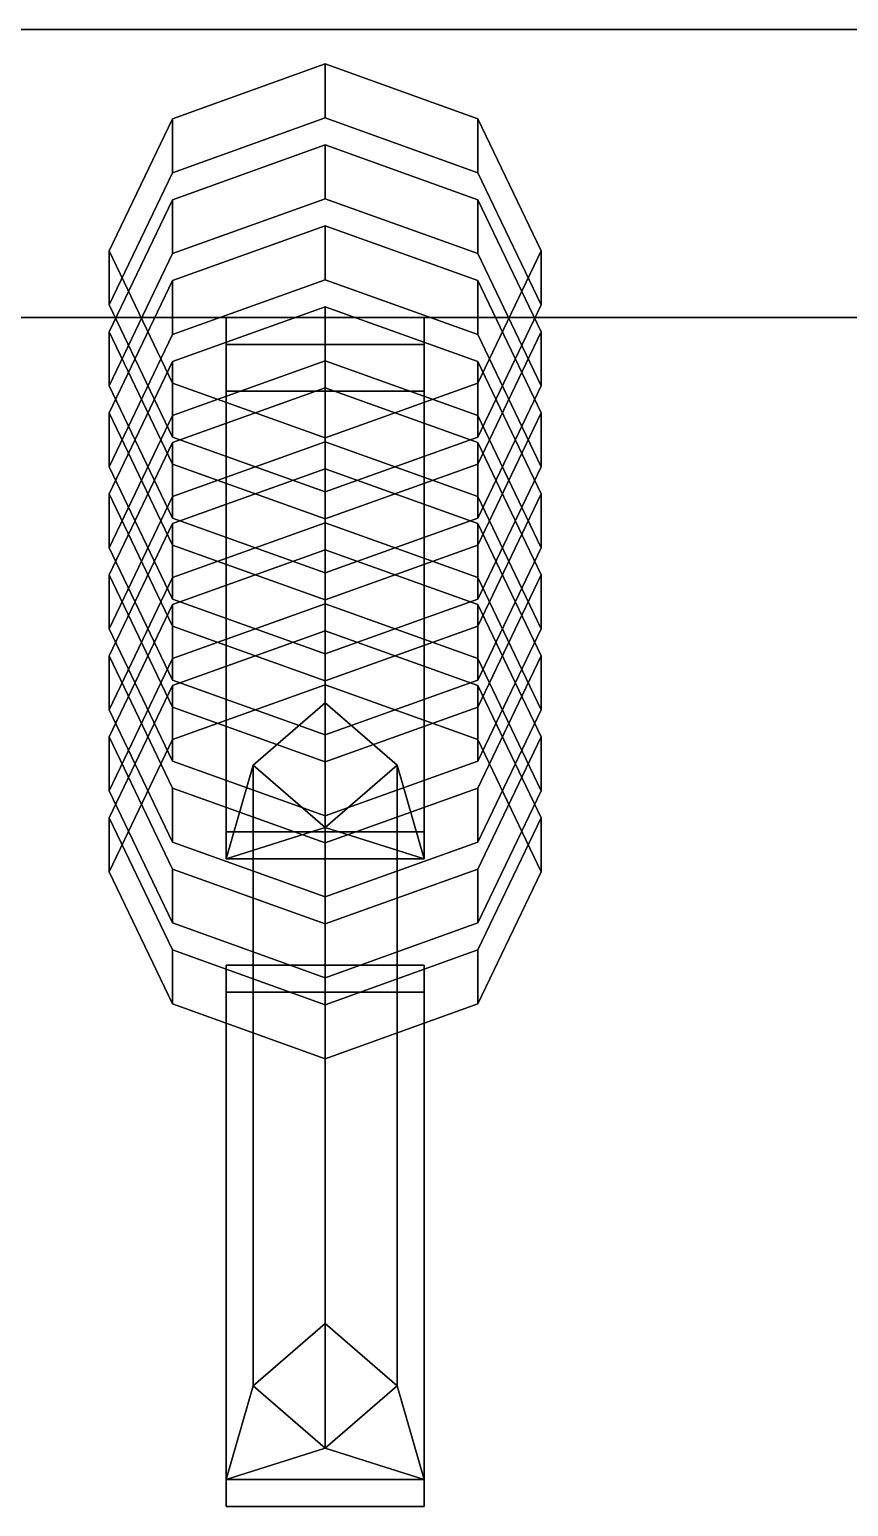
# Model space of a CAD drawing. Header units: metres. Extents: x -3.92 to 3.88, y 1068.45 to 1071.66.
# Drawn here: x -2.008 to -1.534, y 1069.288 to 1070.143 of the extents above; entities that cross this region are included whole.
import ezdxf

# ---------------------------------------------------------------- set-up
doc = ezdxf.new("R2010")
doc.units = ezdxf.units.M

msp = doc.modelspace()

# ---------------------------------------------------------------- linework, layer by layer
at = {"layer": 'tower_j_cross'}
for points, invisible_edges in [([(-3.91766, 1070.1431, 25.13284), (3.88234, 1069.97643, 25.13284), (-3.91766, 1069.97643, 25.13284)], 1), ([(3.88234, 1069.97643, 25.13284), (-3.91766, 1070.1431, 25.13284), (3.88234, 1070.1431, 25.13284)], 1), ([(3.88234, 1070.1431, 25.46617), (-3.91766, 1069.97643, 25.46617), (3.88234, 1069.97643, 25.46617)], 1), ([(-3.91766, 1069.97643, 25.46617), (3.88234, 1070.1431, 25.46617), (-3.91766, 1070.1431, 25.46617)], 3), ([(-3.91766, 1070.1431, 25.46617), (3.88234, 1070.1431, 25.46617), (-0.01766, 1070.1431, 25.46617)], 1), ([(-3.91766, 1070.1431, 25.13284), (3.88234, 1070.1431, 25.46617), (3.88234, 1070.1431, 25.13284)], 1), ([(3.88234, 1070.1431, 25.46617), (-3.91766, 1070.1431, 25.13284), (-0.01766, 1070.1431, 25.46617)], 3), ([(-0.01766, 1070.1431, 25.46617), (-3.91766, 1070.1431, 25.13284), (-3.91766, 1070.1431, 25.46617)], 1), ([(-3.01766, 1070.1431, 27.4505), (2.98234, 1070.1431, 27.78383), (2.98234, 1070.1431, 27.4505)], 1), ([(2.98234, 1070.1431, 27.78383), (-3.01766, 1070.1431, 27.4505), (-0.01766, 1070.1431, 27.78383)], 3), ([(-0.01766, 1070.1431, 27.78383), (-3.01766, 1070.1431, 27.4505), (-3.01766, 1070.1431, 27.78383)], 1), ([(-3.01766, 1070.1431, 27.4505), (2.98234, 1069.97643, 27.4505), (-3.01766, 1069.97643, 27.4505)], 1), ([(2.98234, 1069.97643, 27.4505), (-3.01766, 1070.1431, 27.4505), (2.98234, 1070.1431, 27.4505)], 1), ([(2.98234, 1070.1431, 27.78383), (-3.01766, 1069.97643, 27.78383), (2.98234, 1069.97643, 27.78383)], 1), ([(-3.01766, 1069.97643, 27.78383), (2.98234, 1070.1431, 27.78383), (-3.01766, 1070.1431, 27.78383)], 3), ([(-3.01766, 1070.1431, 27.78383), (2.98234, 1070.1431, 27.78383), (-0.01766, 1070.1431, 27.78383)], 1), ([(-3.91766, 1069.97643, 25.46617), (3.88234, 1069.97643, 25.13284), (3.88234, 1069.97643, 25.46617)], 1), ([(3.88234, 1069.97643, 25.13284), (-3.91766, 1069.97643, 25.46617), (-3.91766, 1069.97643, 25.13284)], 1), ([(-3.01766, 1069.97643, 27.78383), (2.98234, 1069.97643, 27.4505), (2.98234, 1069.97643, 27.78383)], 1), ([(2.98234, 1069.97643, 27.4505), (-3.01766, 1069.97643, 27.78383), (-3.01766, 1069.97643, 27.4505)], 1)]:
    msp.add_3dface(points, dxfattribs=dict(at, invisible_edges=invisible_edges))
at = {"layer": 'tower_j_fuse'}
for points, invisible_edges in [([(-1.77924, 1069.67873, 25.29429), (-1.89383, 1069.97643, 25.46617), (-1.77924, 1069.97643, 25.46617)], 1), ([(-1.89383, 1069.97643, 25.46617), (-1.77924, 1069.67873, 25.29429), (-1.89383, 1069.67873, 25.29429)], 1), ([(-1.89383, 1069.66311, 25.32136), (-1.89383, 1069.97643, 25.46617), (-1.89383, 1069.67873, 25.29429)], 1), ([(-1.89383, 1069.97643, 25.46617), (-1.89383, 1069.66311, 25.32136), (-1.89383, 1069.9608, 25.49323)], 3), ([(-1.83653, 1069.9608, 25.49323), (-1.89383, 1069.97643, 25.46617), (-1.89383, 1069.9608, 25.49323)], 1), ([(-1.89383, 1069.97643, 25.46617), (-1.83653, 1069.9608, 25.49323), (-1.77924, 1069.97643, 25.46617)], 3), ([(-1.77924, 1069.97643, 25.46617), (-1.83653, 1069.9608, 25.49323), (-1.77924, 1069.9608, 25.49323)], 1), ([(-1.77924, 1069.9608, 25.49323), (-1.77924, 1069.67873, 25.29429), (-1.77924, 1069.97643, 25.46617)], 1), ([(-1.89383, 1069.9608, 25.49323), (-1.89383, 1069.66311, 25.32136), (-1.89383, 1069.93374, 25.47761)], 1), ([(-1.89383, 1069.93374, 25.47761), (-1.83653, 1069.9608, 25.49323), (-1.89383, 1069.9608, 25.49323)], 1), ([(-1.83653, 1069.9608, 25.49323), (-1.89383, 1069.93374, 25.47761), (-1.83653, 1069.93374, 25.47761)], 1), ([(-1.83653, 1069.93374, 25.47761), (-1.77924, 1069.9608, 25.49323), (-1.83653, 1069.9608, 25.49323)], 1), ([(-1.77924, 1069.9608, 25.49323), (-1.83653, 1069.93374, 25.47761), (-1.77924, 1069.93374, 25.47761)], 1), ([(-1.77924, 1069.67873, 25.29429), (-1.77924, 1069.9608, 25.49323), (-1.77924, 1069.66311, 25.32136)], 3), ([(-1.77924, 1069.66311, 25.32136), (-1.77924, 1069.9608, 25.49323), (-1.77924, 1069.93374, 25.47761)], 1), ([(-1.89383, 1069.66311, 25.32136), (-1.83653, 1069.93374, 25.47761), (-1.89383, 1069.93374, 25.47761)], 1), ([(-1.83653, 1069.93374, 25.47761), (-1.89383, 1069.66311, 25.32136), (-1.8782, 1069.71723, 25.35261)], 13), ([(-1.83653, 1069.93374, 25.47761), (-1.8782, 1069.71723, 25.35261), (-1.77924, 1069.93374, 25.47761)], 3), ([(-1.77924, 1069.93374, 25.47761), (-1.8782, 1069.71723, 25.35261), (-1.83653, 1069.75332, 25.37344)], 13), ([(-1.79487, 1069.71723, 25.35261), (-1.77924, 1069.93374, 25.47761), (-1.83653, 1069.75332, 25.37344)], 3), ([(-1.77924, 1069.93374, 25.47761), (-1.79487, 1069.71723, 25.35261), (-1.77924, 1069.66311, 25.32136)], 1), ([(-1.8782, 1069.71723, 25.35261), (-1.83653, 1069.39394, 25.9959), (-1.83653, 1069.75332, 25.37344)], 1), ([(-1.79487, 1069.35786, 25.97506), (-1.83653, 1069.75332, 25.37344), (-1.83653, 1069.39394, 25.9959)], 1), ([(-1.83653, 1069.75332, 25.37344), (-1.79487, 1069.35786, 25.97506), (-1.79487, 1069.71723, 25.35261)], 1), ([(-1.83653, 1069.68115, 25.33177), (-1.8782, 1069.35786, 25.97506), (-1.8782, 1069.71723, 25.35261)], 1), ([(-1.83653, 1069.39394, 25.9959), (-1.8782, 1069.71723, 25.35261), (-1.8782, 1069.35786, 25.97506)], 1), ([(-1.79487, 1069.71723, 25.35261), (-1.83653, 1069.32177, 25.95423), (-1.83653, 1069.68115, 25.33177)], 1), ([(-1.83653, 1069.32177, 25.95423), (-1.79487, 1069.71723, 25.35261), (-1.79487, 1069.35786, 25.97506)], 1), ([(-1.77924, 1069.67873, 25.29429), (-1.89383, 1069.66311, 25.32136), (-1.89383, 1069.67873, 25.29429)], 1), ([(-1.89383, 1069.66311, 25.32136), (-1.77924, 1069.67873, 25.29429), (-1.77924, 1069.66311, 25.32136)], 1), ([(-1.8782, 1069.35786, 25.97506), (-1.83653, 1069.68115, 25.33177), (-1.83653, 1069.32177, 25.95423)], 1), ([(-1.77924, 1069.5858, 26.14275), (-1.89383, 1069.60143, 26.11569), (-1.89383, 1069.5858, 26.14275)], 1), ([(-1.89383, 1069.60143, 26.11569), (-1.77924, 1069.5858, 26.14275), (-1.77924, 1069.60143, 26.11569)], 1), ([(-1.89383, 1069.30373, 25.94381), (-1.89383, 1069.5858, 26.14275), (-1.89383, 1069.60143, 26.11569)], 1), ([(-1.77924, 1069.60143, 26.11569), (-1.79487, 1069.35786, 25.97506), (-1.89383, 1069.60143, 26.11569)], 3), ([(-1.89383, 1069.60143, 26.11569), (-1.79487, 1069.35786, 25.97506), (-1.83653, 1069.39394, 25.9959)], 13), ([(-1.89383, 1069.60143, 26.11569), (-1.8782, 1069.35786, 25.97506), (-1.89383, 1069.30373, 25.94381)], 1), ([(-1.8782, 1069.35786, 25.97506), (-1.89383, 1069.60143, 26.11569), (-1.83653, 1069.39394, 25.9959)], 3), ([(-1.79487, 1069.35786, 25.97506), (-1.77924, 1069.60143, 26.11569), (-1.77924, 1069.30373, 25.94381)], 1), ([(-1.77924, 1069.5858, 26.14275), (-1.77924, 1069.30373, 25.94381), (-1.77924, 1069.60143, 26.11569)], 1), ([(-1.89383, 1069.28811, 25.97088), (-1.77924, 1069.5858, 26.14275), (-1.89383, 1069.5858, 26.14275)], 1), ([(-1.77924, 1069.5858, 26.14275), (-1.89383, 1069.28811, 25.97088), (-1.77924, 1069.28811, 25.97088)], 1), ([(-1.89383, 1069.5858, 26.14275), (-1.89383, 1069.30373, 25.94381), (-1.89383, 1069.28811, 25.97088)], 1), ([(-1.77924, 1069.30373, 25.94381), (-1.77924, 1069.5858, 26.14275), (-1.77924, 1069.28811, 25.97088)], 1), ([(-1.77924, 1069.30373, 25.94381), (-1.89383, 1069.28811, 25.97088), (-1.89383, 1069.30373, 25.94381)], 1), ([(-1.89383, 1069.28811, 25.97088), (-1.77924, 1069.30373, 25.94381), (-1.77924, 1069.28811, 25.97088)], 1)]:
    msp.add_3dface(points, dxfattribs=dict(at, invisible_edges=invisible_edges))
for points in [[(-1.89383, 1069.66311, 25.32136), (-1.83653, 1069.68115, 25.33177), (-1.8782, 1069.71723, 25.35261)], [(-1.77924, 1069.66311, 25.32136), (-1.79487, 1069.71723, 25.35261), (-1.83653, 1069.68115, 25.33177)], [(-1.77924, 1069.66311, 25.32136), (-1.83653, 1069.68115, 25.33177), (-1.89383, 1069.66311, 25.32136)], [(-1.89383, 1069.30373, 25.94381), (-1.8782, 1069.35786, 25.97506), (-1.83653, 1069.32177, 25.95423)], [(-1.77924, 1069.30373, 25.94381), (-1.83653, 1069.32177, 25.95423), (-1.79487, 1069.35786, 25.97506)], [(-1.89383, 1069.30373, 25.94381), (-1.83653, 1069.32177, 25.95423), (-1.77924, 1069.30373, 25.94381)]]:
    msp.add_3dface(points, dxfattribs=at)
at = {"layer": 'tower_j_insulator'}
for points, invisible_edges in [([(-1.74815, 1070.09148, 25.56868), (-1.92492, 1070.09148, 25.56868), (-1.83653, 1070.12318, 25.58698)], 1), ([(-1.92492, 1070.09148, 25.56868), (-1.83653, 1070.09193, 25.64111), (-1.83653, 1070.12318, 25.58698)], 1), ([(-1.83653, 1070.12318, 25.58698), (-1.74815, 1070.06023, 25.6228), (-1.74815, 1070.09148, 25.56868)], 1), ([(-1.74815, 1070.06023, 25.6228), (-1.83653, 1070.12318, 25.58698), (-1.83653, 1070.09193, 25.64111)], 1), ([(-1.71153, 1070.01493, 25.52448), (-1.96153, 1070.01493, 25.52448), (-1.92492, 1070.09148, 25.56868)], 13), ([(-1.96153, 1069.98368, 25.57861), (-1.92492, 1070.09148, 25.56868), (-1.96153, 1070.01493, 25.52448)], 1), ([(-1.92492, 1070.09148, 25.56868), (-1.96153, 1069.98368, 25.57861), (-1.92492, 1070.06023, 25.6228)], 1), ([(-1.83653, 1070.09193, 25.64111), (-1.92492, 1070.09148, 25.56868), (-1.92492, 1070.06023, 25.6228)], 1), ([(-1.92492, 1070.06023, 25.6228), (-1.74815, 1070.06023, 25.6228), (-1.83653, 1070.09193, 25.64111)], 1), ([(-1.71153, 1070.01493, 25.52448), (-1.92492, 1070.09148, 25.56868), (-1.74815, 1070.09148, 25.56868)], 3), ([(-1.74815, 1070.06023, 25.6228), (-1.71153, 1070.01493, 25.52448), (-1.74815, 1070.09148, 25.56868)], 1), ([(-1.74815, 1070.0446, 25.64987), (-1.92492, 1070.0446, 25.64987), (-1.83653, 1070.07631, 25.66817)], 1), ([(-1.92492, 1070.0446, 25.64987), (-1.83653, 1070.04506, 25.7223), (-1.83653, 1070.07631, 25.66817)], 1), ([(-1.83653, 1070.07631, 25.66817), (-1.74815, 1070.01335, 25.70399), (-1.74815, 1070.0446, 25.64987)], 1), ([(-1.74815, 1070.01335, 25.70399), (-1.83653, 1070.07631, 25.66817), (-1.83653, 1070.04506, 25.7223)], 1), ([(-1.96153, 1069.98368, 25.57861), (-1.71153, 1069.98368, 25.57861), (-1.74815, 1070.06023, 25.6228)], 13), ([(-1.96153, 1069.98368, 25.57861), (-1.74815, 1070.06023, 25.6228), (-1.92492, 1070.06023, 25.6228)], 3), ([(-1.71153, 1070.01493, 25.52448), (-1.74815, 1070.06023, 25.6228), (-1.71153, 1069.98368, 25.57861)], 1), ([(-1.71153, 1069.96806, 25.60567), (-1.96153, 1069.96806, 25.60567), (-1.92492, 1070.0446, 25.64987)], 13), ([(-1.96153, 1069.93681, 25.6598), (-1.92492, 1070.0446, 25.64987), (-1.96153, 1069.96806, 25.60567)], 1), ([(-1.92492, 1070.0446, 25.64987), (-1.96153, 1069.93681, 25.6598), (-1.92492, 1070.01335, 25.70399)], 1), ([(-1.92492, 1070.01335, 25.70399), (-1.74815, 1070.01335, 25.70399), (-1.83653, 1070.04506, 25.7223)], 1), ([(-1.83653, 1070.04506, 25.7223), (-1.92492, 1070.0446, 25.64987), (-1.92492, 1070.01335, 25.70399)], 1), ([(-1.71153, 1069.96806, 25.60567), (-1.92492, 1070.0446, 25.64987), (-1.74815, 1070.0446, 25.64987)], 3), ([(-1.74815, 1070.01335, 25.70399), (-1.71153, 1069.96806, 25.60567), (-1.74815, 1070.0446, 25.64987)], 1), ([(-1.74815, 1069.99773, 25.73106), (-1.92492, 1069.99773, 25.73106), (-1.83653, 1070.02943, 25.74936)], 1), ([(-1.92492, 1069.99773, 25.73106), (-1.83653, 1069.99818, 25.80349), (-1.83653, 1070.02943, 25.74936)], 1), ([(-1.83653, 1070.02943, 25.74936), (-1.74815, 1069.96648, 25.78518), (-1.74815, 1069.99773, 25.73106)], 1), ([(-1.74815, 1069.96648, 25.78518), (-1.83653, 1070.02943, 25.74936), (-1.83653, 1069.99818, 25.80349)], 1), ([(-1.74815, 1069.93838, 25.48029), (-1.92492, 1069.93838, 25.48029), (-1.96153, 1070.01493, 25.52448)], 13), ([(-1.74815, 1069.93838, 25.48029), (-1.96153, 1070.01493, 25.52448), (-1.71153, 1070.01493, 25.52448)], 3), ([(-1.92492, 1069.90713, 25.53442), (-1.96153, 1070.01493, 25.52448), (-1.92492, 1069.93838, 25.48029)], 1), ([(-1.96153, 1070.01493, 25.52448), (-1.92492, 1069.90713, 25.53442), (-1.96153, 1069.98368, 25.57861)], 1), ([(-1.96153, 1069.93681, 25.6598), (-1.71153, 1069.93681, 25.6598), (-1.74815, 1070.01335, 25.70399)], 13), ([(-1.96153, 1069.93681, 25.6598), (-1.74815, 1070.01335, 25.70399), (-1.92492, 1070.01335, 25.70399)], 3), ([(-1.71153, 1069.98368, 25.57861), (-1.74815, 1069.93838, 25.48029), (-1.71153, 1070.01493, 25.52448)], 1), ([(-1.71153, 1069.96806, 25.60567), (-1.74815, 1070.01335, 25.70399), (-1.71153, 1069.93681, 25.6598)], 1), ([(-1.71153, 1069.92118, 25.68686), (-1.96153, 1069.92118, 25.68686), (-1.92492, 1069.99773, 25.73106)], 13), ([(-1.96153, 1069.88993, 25.74099), (-1.92492, 1069.99773, 25.73106), (-1.96153, 1069.92118, 25.68686)], 1), ([(-1.92492, 1069.99773, 25.73106), (-1.96153, 1069.88993, 25.74099), (-1.92492, 1069.96648, 25.78518)], 1), ([(-1.83653, 1069.99818, 25.80349), (-1.92492, 1069.99773, 25.73106), (-1.92492, 1069.96648, 25.78518)], 1), ([(-1.92492, 1069.96648, 25.78518), (-1.74815, 1069.96648, 25.78518), (-1.83653, 1069.99818, 25.80349)], 1), ([(-1.71153, 1069.92118, 25.68686), (-1.92492, 1069.99773, 25.73106), (-1.74815, 1069.99773, 25.73106)], 3), ([(-1.74815, 1069.96648, 25.78518), (-1.71153, 1069.92118, 25.68686), (-1.74815, 1069.99773, 25.73106)], 1), ([(-1.92492, 1069.90713, 25.53442), (-1.71153, 1069.98368, 25.57861), (-1.96153, 1069.98368, 25.57861)], 3), ([(-1.92492, 1069.90713, 25.53442), (-1.74815, 1069.90713, 25.53442), (-1.71153, 1069.98368, 25.57861)], 13), ([(-1.74815, 1069.93838, 25.48029), (-1.71153, 1069.98368, 25.57861), (-1.74815, 1069.90713, 25.53442)], 1), ([(-1.92492, 1069.95085, 25.81225), (-1.83653, 1069.95131, 25.88468), (-1.83653, 1069.98256, 25.83055)], 1), ([(-1.74815, 1069.95085, 25.81225), (-1.92492, 1069.95085, 25.81225), (-1.83653, 1069.98256, 25.83055)], 1), ([(-1.83653, 1069.98256, 25.83055), (-1.74815, 1069.9196, 25.86637), (-1.74815, 1069.95085, 25.81225)], 1), ([(-1.74815, 1069.9196, 25.86637), (-1.83653, 1069.98256, 25.83055), (-1.83653, 1069.95131, 25.88468)], 1), ([(-1.92492, 1069.86026, 25.61561), (-1.96153, 1069.96806, 25.60567), (-1.92492, 1069.89151, 25.56148)], 1), ([(-1.96153, 1069.96806, 25.60567), (-1.92492, 1069.86026, 25.61561), (-1.96153, 1069.93681, 25.6598)], 1), ([(-1.74815, 1069.89151, 25.56148), (-1.92492, 1069.89151, 25.56148), (-1.96153, 1069.96806, 25.60567)], 13), ([(-1.74815, 1069.89151, 25.56148), (-1.96153, 1069.96806, 25.60567), (-1.71153, 1069.96806, 25.60567)], 3), ([(-1.96153, 1069.88993, 25.74099), (-1.71153, 1069.88993, 25.74099), (-1.74815, 1069.96648, 25.78518)], 13), ([(-1.96153, 1069.88993, 25.74099), (-1.74815, 1069.96648, 25.78518), (-1.92492, 1069.96648, 25.78518)], 3), ([(-1.71153, 1069.93681, 25.6598), (-1.74815, 1069.89151, 25.56148), (-1.71153, 1069.96806, 25.60567)], 1), ([(-1.71153, 1069.92118, 25.68686), (-1.74815, 1069.96648, 25.78518), (-1.71153, 1069.88993, 25.74099)], 1), ([(-1.96153, 1069.84306, 25.82218), (-1.92492, 1069.95085, 25.81225), (-1.96153, 1069.87431, 25.76805)], 1), ([(-1.92492, 1069.95085, 25.81225), (-1.96153, 1069.84306, 25.82218), (-1.92492, 1069.9196, 25.86637)], 1), ([(-1.71153, 1069.87431, 25.76805), (-1.96153, 1069.87431, 25.76805), (-1.92492, 1069.95085, 25.81225)], 13), ([(-1.92492, 1069.9196, 25.86637), (-1.74815, 1069.9196, 25.86637), (-1.83653, 1069.95131, 25.88468)], 1), ([(-1.83653, 1069.95131, 25.88468), (-1.92492, 1069.95085, 25.81225), (-1.92492, 1069.9196, 25.86637)], 1), ([(-1.71153, 1069.87431, 25.76805), (-1.92492, 1069.95085, 25.81225), (-1.74815, 1069.95085, 25.81225)], 3), ([(-1.74815, 1069.9196, 25.86637), (-1.71153, 1069.87431, 25.76805), (-1.74815, 1069.95085, 25.81225)], 1), ([(-1.92492, 1069.86026, 25.61561), (-1.71153, 1069.93681, 25.6598), (-1.96153, 1069.93681, 25.6598)], 3), ([(-1.83653, 1069.90668, 25.46198), (-1.92492, 1069.90713, 25.53442), (-1.92492, 1069.93838, 25.48029)], 1), ([(-1.92492, 1069.93838, 25.48029), (-1.74815, 1069.93838, 25.48029), (-1.83653, 1069.90668, 25.46198)], 1), ([(-1.92492, 1069.86026, 25.61561), (-1.74815, 1069.86026, 25.61561), (-1.71153, 1069.93681, 25.6598)], 13), ([(-1.74815, 1069.90398, 25.89344), (-1.92492, 1069.90398, 25.89344), (-1.83653, 1069.93568, 25.91174)], 1), ([(-1.92492, 1069.90398, 25.89344), (-1.83653, 1069.90443, 25.96587), (-1.83653, 1069.93568, 25.91174)], 1), ([(-1.83653, 1069.87543, 25.51611), (-1.74815, 1069.93838, 25.48029), (-1.74815, 1069.90713, 25.53442)], 1), ([(-1.74815, 1069.93838, 25.48029), (-1.83653, 1069.87543, 25.51611), (-1.83653, 1069.90668, 25.46198)], 1), ([(-1.83653, 1069.93568, 25.91174), (-1.74815, 1069.87273, 25.94756), (-1.74815, 1069.90398, 25.89344)], 1), ([(-1.74815, 1069.87273, 25.94756), (-1.83653, 1069.93568, 25.91174), (-1.83653, 1069.90443, 25.96587)], 1), ([(-1.74815, 1069.89151, 25.56148), (-1.71153, 1069.93681, 25.6598), (-1.74815, 1069.86026, 25.61561)], 1), ([(-1.92492, 1069.81338, 25.69679), (-1.96153, 1069.92118, 25.68686), (-1.92492, 1069.84463, 25.64267)], 1), ([(-1.96153, 1069.92118, 25.68686), (-1.92492, 1069.81338, 25.69679), (-1.96153, 1069.88993, 25.74099)], 1), ([(-1.74815, 1069.84463, 25.64267), (-1.92492, 1069.84463, 25.64267), (-1.96153, 1069.92118, 25.68686)], 13), ([(-1.74815, 1069.84463, 25.64267), (-1.96153, 1069.92118, 25.68686), (-1.71153, 1069.92118, 25.68686)], 3), ([(-1.96153, 1069.84306, 25.82218), (-1.71153, 1069.84306, 25.82218), (-1.74815, 1069.9196, 25.86637)], 13), ([(-1.96153, 1069.84306, 25.82218), (-1.74815, 1069.9196, 25.86637), (-1.92492, 1069.9196, 25.86637)], 3), ([(-1.71153, 1069.88993, 25.74099), (-1.74815, 1069.84463, 25.64267), (-1.71153, 1069.92118, 25.68686)], 1), ([(-1.71153, 1069.87431, 25.76805), (-1.74815, 1069.9196, 25.86637), (-1.71153, 1069.84306, 25.82218)], 1), ([(-1.92492, 1069.90713, 25.53442), (-1.83653, 1069.90668, 25.46198), (-1.83653, 1069.87543, 25.51611)], 1), ([(-1.74815, 1069.90713, 25.53442), (-1.92492, 1069.90713, 25.53442), (-1.83653, 1069.87543, 25.51611)], 1), ([(-1.71153, 1069.82743, 25.84924), (-1.96153, 1069.82743, 25.84924), (-1.92492, 1069.90398, 25.89344)], 13), ([(-1.96153, 1069.79618, 25.90337), (-1.92492, 1069.90398, 25.89344), (-1.96153, 1069.82743, 25.84924)], 1), ([(-1.92492, 1069.90398, 25.89344), (-1.96153, 1069.79618, 25.90337), (-1.92492, 1069.87273, 25.94756)], 1), ([(-1.92492, 1069.87273, 25.94756), (-1.74815, 1069.87273, 25.94756), (-1.83653, 1069.90443, 25.96587)], 1), ([(-1.83653, 1069.90443, 25.96587), (-1.92492, 1069.90398, 25.89344), (-1.92492, 1069.87273, 25.94756)], 1), ([(-1.71153, 1069.82743, 25.84924), (-1.92492, 1069.90398, 25.89344), (-1.74815, 1069.90398, 25.89344)], 3), ([(-1.74815, 1069.87273, 25.94756), (-1.71153, 1069.82743, 25.84924), (-1.74815, 1069.90398, 25.89344)], 1), ([(-1.92492, 1069.81338, 25.69679), (-1.71153, 1069.88993, 25.74099), (-1.96153, 1069.88993, 25.74099)], 3), ([(-1.92492, 1069.89151, 25.56148), (-1.74815, 1069.89151, 25.56148), (-1.83653, 1069.8598, 25.54317)], 1), ([(-1.83653, 1069.8598, 25.54317), (-1.92492, 1069.86026, 25.61561), (-1.92492, 1069.89151, 25.56148)], 1), ([(-1.92492, 1069.81338, 25.69679), (-1.74815, 1069.81338, 25.69679), (-1.71153, 1069.88993, 25.74099)], 13), ([(-1.83653, 1069.82855, 25.5973), (-1.74815, 1069.89151, 25.56148), (-1.74815, 1069.86026, 25.61561)], 1), ([(-1.74815, 1069.89151, 25.56148), (-1.83653, 1069.82855, 25.5973), (-1.83653, 1069.8598, 25.54317)], 1), ([(-1.74815, 1069.84463, 25.64267), (-1.71153, 1069.88993, 25.74099), (-1.74815, 1069.81338, 25.69679)], 1), ([(-1.74815, 1069.8571, 25.97463), (-1.92492, 1069.8571, 25.97463), (-1.83653, 1069.88881, 25.99293)], 1), ([(-1.92492, 1069.8571, 25.97463), (-1.83653, 1069.85756, 26.04706), (-1.83653, 1069.88881, 25.99293)], 1), ([(-1.83653, 1069.88881, 25.99293), (-1.74815, 1069.82585, 26.02875), (-1.74815, 1069.8571, 25.97463)], 1), ([(-1.74815, 1069.82585, 26.02875), (-1.83653, 1069.88881, 25.99293), (-1.83653, 1069.85756, 26.04706)], 1), ([(-1.92492, 1069.76651, 25.77798), (-1.96153, 1069.87431, 25.76805), (-1.92492, 1069.79776, 25.72386)], 1), ([(-1.96153, 1069.87431, 25.76805), (-1.92492, 1069.76651, 25.77798), (-1.96153, 1069.84306, 25.82218)], 1), ([(-1.74815, 1069.79776, 25.72386), (-1.92492, 1069.79776, 25.72386), (-1.96153, 1069.87431, 25.76805)], 13), ([(-1.74815, 1069.79776, 25.72386), (-1.96153, 1069.87431, 25.76805), (-1.71153, 1069.87431, 25.76805)], 3), ([(-1.96153, 1069.79618, 25.90337), (-1.71153, 1069.79618, 25.90337), (-1.74815, 1069.87273, 25.94756)], 13), ([(-1.96153, 1069.79618, 25.90337), (-1.74815, 1069.87273, 25.94756), (-1.92492, 1069.87273, 25.94756)], 3), ([(-1.71153, 1069.84306, 25.82218), (-1.74815, 1069.79776, 25.72386), (-1.71153, 1069.87431, 25.76805)], 1), ([(-1.71153, 1069.82743, 25.84924), (-1.74815, 1069.87273, 25.94756), (-1.71153, 1069.79618, 25.90337)], 1), ([(-1.71153, 1069.78056, 25.93043), (-1.96153, 1069.78056, 25.93043), (-1.92492, 1069.8571, 25.97463)], 13), ([(-1.96153, 1069.74931, 25.98456), (-1.92492, 1069.8571, 25.97463), (-1.96153, 1069.78056, 25.93043)], 1), ([(-1.92492, 1069.8571, 25.97463), (-1.96153, 1069.74931, 25.98456), (-1.92492, 1069.82585, 26.02875)], 1), ([(-1.74815, 1069.86026, 25.61561), (-1.92492, 1069.86026, 25.61561), (-1.83653, 1069.82855, 25.5973)], 1), ([(-1.92492, 1069.86026, 25.61561), (-1.83653, 1069.8598, 25.54317), (-1.83653, 1069.82855, 25.5973)], 1), ([(-1.92492, 1069.82585, 26.02875), (-1.74815, 1069.82585, 26.02875), (-1.83653, 1069.85756, 26.04706)], 1), ([(-1.83653, 1069.85756, 26.04706), (-1.92492, 1069.8571, 25.97463), (-1.92492, 1069.82585, 26.02875)], 1), ([(-1.71153, 1069.78056, 25.93043), (-1.92492, 1069.8571, 25.97463), (-1.74815, 1069.8571, 25.97463)], 3), ([(-1.74815, 1069.82585, 26.02875), (-1.71153, 1069.78056, 25.93043), (-1.74815, 1069.8571, 25.97463)], 1), ([(-1.92492, 1069.76651, 25.77798), (-1.71153, 1069.84306, 25.82218), (-1.96153, 1069.84306, 25.82218)], 3), ([(-1.83653, 1069.81293, 25.62436), (-1.92492, 1069.81338, 25.69679), (-1.92492, 1069.84463, 25.64267)], 1), ([(-1.92492, 1069.84463, 25.64267), (-1.74815, 1069.84463, 25.64267), (-1.83653, 1069.81293, 25.62436)], 1), ([(-1.92492, 1069.76651, 25.77798), (-1.74815, 1069.76651, 25.77798), (-1.71153, 1069.84306, 25.82218)], 13), ([(-1.74815, 1069.81023, 26.05582), (-1.92492, 1069.81023, 26.05582), (-1.83653, 1069.84193, 26.07412)], 1), ([(-1.92492, 1069.81023, 26.05582), (-1.83653, 1069.81068, 26.12825), (-1.83653, 1069.84193, 26.07412)], 1), ([(-1.83653, 1069.78168, 25.67849), (-1.74815, 1069.84463, 25.64267), (-1.74815, 1069.81338, 25.69679)], 1), ([(-1.74815, 1069.84463, 25.64267), (-1.83653, 1069.78168, 25.67849), (-1.83653, 1069.81293, 25.62436)], 1), ([(-1.83653, 1069.84193, 26.07412), (-1.74815, 1069.77898, 26.10994), (-1.74815, 1069.81023, 26.05582)], 1), ([(-1.74815, 1069.77898, 26.10994), (-1.83653, 1069.84193, 26.07412), (-1.83653, 1069.81068, 26.12825)], 1), ([(-1.74815, 1069.79776, 25.72386), (-1.71153, 1069.84306, 25.82218), (-1.74815, 1069.76651, 25.77798)], 1), ([(-1.74815, 1069.75088, 25.80505), (-1.92492, 1069.75088, 25.80505), (-1.96153, 1069.82743, 25.84924)], 13), ([(-1.74815, 1069.75088, 25.80505), (-1.96153, 1069.82743, 25.84924), (-1.71153, 1069.82743, 25.84924)], 3), ([(-1.92492, 1069.71963, 25.85917), (-1.96153, 1069.82743, 25.84924), (-1.92492, 1069.75088, 25.80505)], 1), ([(-1.96153, 1069.82743, 25.84924), (-1.92492, 1069.71963, 25.85917), (-1.96153, 1069.79618, 25.90337)], 1), ([(-1.96153, 1069.74931, 25.98456), (-1.71153, 1069.74931, 25.98456), (-1.74815, 1069.82585, 26.02875)], 13), ([(-1.96153, 1069.74931, 25.98456), (-1.74815, 1069.82585, 26.02875), (-1.92492, 1069.82585, 26.02875)], 3), ([(-1.71153, 1069.79618, 25.90337), (-1.74815, 1069.75088, 25.80505), (-1.71153, 1069.82743, 25.84924)], 1), ([(-1.71153, 1069.78056, 25.93043), (-1.74815, 1069.82585, 26.02875), (-1.71153, 1069.74931, 25.98456)], 1), ([(-1.92492, 1069.81338, 25.69679), (-1.83653, 1069.81293, 25.62436), (-1.83653, 1069.78168, 25.67849)], 1), ([(-1.74815, 1069.81338, 25.69679), (-1.92492, 1069.81338, 25.69679), (-1.83653, 1069.78168, 25.67849)], 1), ([(-1.71153, 1069.73368, 26.01162), (-1.96153, 1069.73368, 26.01162), (-1.92492, 1069.81023, 26.05582)], 13), ([(-1.96153, 1069.70243, 26.06575), (-1.92492, 1069.81023, 26.05582), (-1.96153, 1069.73368, 26.01162)], 1), ([(-1.92492, 1069.81023, 26.05582), (-1.96153, 1069.70243, 26.06575), (-1.92492, 1069.77898, 26.10994)], 1), ([(-1.92492, 1069.77898, 26.10994), (-1.74815, 1069.77898, 26.10994), (-1.83653, 1069.81068, 26.12825)], 1), ([(-1.83653, 1069.81068, 26.12825), (-1.92492, 1069.81023, 26.05582), (-1.92492, 1069.77898, 26.10994)], 1), ([(-1.71153, 1069.73368, 26.01162), (-1.92492, 1069.81023, 26.05582), (-1.74815, 1069.81023, 26.05582)], 3), ([(-1.74815, 1069.77898, 26.10994), (-1.71153, 1069.73368, 26.01162), (-1.74815, 1069.81023, 26.05582)], 1), ([(-1.92492, 1069.71963, 25.85917), (-1.71153, 1069.79618, 25.90337), (-1.96153, 1069.79618, 25.90337)], 3), ([(-1.83653, 1069.76605, 25.70555), (-1.92492, 1069.76651, 25.77798), (-1.92492, 1069.79776, 25.72386)], 1), ([(-1.92492, 1069.79776, 25.72386), (-1.74815, 1069.79776, 25.72386), (-1.83653, 1069.76605, 25.70555)], 1), ([(-1.92492, 1069.71963, 25.85917), (-1.74815, 1069.71963, 25.85917), (-1.71153, 1069.79618, 25.90337)], 13), ([(-1.83653, 1069.7348, 25.75968), (-1.74815, 1069.79776, 25.72386), (-1.74815, 1069.76651, 25.77798)], 1), ([(-1.74815, 1069.79776, 25.72386), (-1.83653, 1069.7348, 25.75968), (-1.83653, 1069.76605, 25.70555)], 1), ([(-1.74815, 1069.75088, 25.80505), (-1.71153, 1069.79618, 25.90337), (-1.74815, 1069.71963, 25.85917)], 1), ([(-1.74815, 1069.76335, 26.13701), (-1.92492, 1069.76335, 26.13701), (-1.83653, 1069.79506, 26.15531)], 1), ([(-1.92492, 1069.76335, 26.13701), (-1.83653, 1069.76381, 26.20944), (-1.83653, 1069.79506, 26.15531)], 1), ([(-1.83653, 1069.79506, 26.15531), (-1.74815, 1069.7321, 26.19113), (-1.74815, 1069.76335, 26.13701)], 1), ([(-1.74815, 1069.7321, 26.19113), (-1.83653, 1069.79506, 26.15531), (-1.83653, 1069.76381, 26.20944)], 1), ([(-1.74815, 1069.70401, 25.88624), (-1.92492, 1069.70401, 25.88624), (-1.96153, 1069.78056, 25.93043)], 13), ([(-1.74815, 1069.70401, 25.88624), (-1.96153, 1069.78056, 25.93043), (-1.71153, 1069.78056, 25.93043)], 3), ([(-1.92492, 1069.67276, 25.94036), (-1.96153, 1069.78056, 25.93043), (-1.92492, 1069.70401, 25.88624)], 1), ([(-1.96153, 1069.78056, 25.93043), (-1.92492, 1069.67276, 25.94036), (-1.96153, 1069.74931, 25.98456)], 1), ([(-1.96153, 1069.70243, 26.06575), (-1.71153, 1069.70243, 26.06575), (-1.74815, 1069.77898, 26.10994)], 13), ([(-1.96153, 1069.70243, 26.06575), (-1.74815, 1069.77898, 26.10994), (-1.92492, 1069.77898, 26.10994)], 3), ([(-1.71153, 1069.74931, 25.98456), (-1.74815, 1069.70401, 25.88624), (-1.71153, 1069.78056, 25.93043)], 1), ([(-1.71153, 1069.73368, 26.01162), (-1.74815, 1069.77898, 26.10994), (-1.71153, 1069.70243, 26.06575)], 1), ([(-1.71153, 1069.68681, 26.09281), (-1.96153, 1069.68681, 26.09281), (-1.92492, 1069.76335, 26.13701)], 13), ([(-1.96153, 1069.65556, 26.14694), (-1.92492, 1069.76335, 26.13701), (-1.96153, 1069.68681, 26.09281)], 1), ([(-1.92492, 1069.76335, 26.13701), (-1.96153, 1069.65556, 26.14694), (-1.92492, 1069.7321, 26.19113)], 1), ([(-1.74815, 1069.76651, 25.77798), (-1.92492, 1069.76651, 25.77798), (-1.83653, 1069.7348, 25.75968)], 1), ([(-1.92492, 1069.76651, 25.77798), (-1.83653, 1069.76605, 25.70555), (-1.83653, 1069.7348, 25.75968)], 1), ([(-1.83653, 1069.76381, 26.20944), (-1.92492, 1069.76335, 26.13701), (-1.92492, 1069.7321, 26.19113)], 1), ([(-1.92492, 1069.7321, 26.19113), (-1.74815, 1069.7321, 26.19113), (-1.83653, 1069.76381, 26.20944)], 1), ([(-1.71153, 1069.68681, 26.09281), (-1.92492, 1069.76335, 26.13701), (-1.74815, 1069.76335, 26.13701)], 3), ([(-1.74815, 1069.7321, 26.19113), (-1.71153, 1069.68681, 26.09281), (-1.74815, 1069.76335, 26.13701)], 1), ([(-1.92492, 1069.67276, 25.94036), (-1.71153, 1069.74931, 25.98456), (-1.96153, 1069.74931, 25.98456)], 3), ([(-1.92492, 1069.75088, 25.80505), (-1.74815, 1069.75088, 25.80505), (-1.83653, 1069.71918, 25.78674)], 1), ([(-1.83653, 1069.71918, 25.78674), (-1.92492, 1069.71963, 25.85917), (-1.92492, 1069.75088, 25.80505)], 1), ([(-1.92492, 1069.67276, 25.94036), (-1.74815, 1069.67276, 25.94036), (-1.71153, 1069.74931, 25.98456)], 13), ([(-1.83653, 1069.68793, 25.84087), (-1.74815, 1069.75088, 25.80505), (-1.74815, 1069.71963, 25.85917)], 1), ([(-1.74815, 1069.75088, 25.80505), (-1.83653, 1069.68793, 25.84087), (-1.83653, 1069.71918, 25.78674)], 1), ([(-1.74815, 1069.70401, 25.88624), (-1.71153, 1069.74931, 25.98456), (-1.74815, 1069.67276, 25.94036)], 1), ([(-1.74815, 1069.65713, 25.96743), (-1.92492, 1069.65713, 25.96743), (-1.96153, 1069.73368, 26.01162)], 13), ([(-1.74815, 1069.65713, 25.96743), (-1.96153, 1069.73368, 26.01162), (-1.71153, 1069.73368, 26.01162)], 3), ([(-1.92492, 1069.62588, 26.02155), (-1.96153, 1069.73368, 26.01162), (-1.92492, 1069.65713, 25.96743)], 1), ([(-1.96153, 1069.73368, 26.01162), (-1.92492, 1069.62588, 26.02155), (-1.96153, 1069.70243, 26.06575)], 1), ([(-1.96153, 1069.65556, 26.14694), (-1.71153, 1069.65556, 26.14694), (-1.74815, 1069.7321, 26.19113)], 13), ([(-1.96153, 1069.65556, 26.14694), (-1.74815, 1069.7321, 26.19113), (-1.92492, 1069.7321, 26.19113)], 3), ([(-1.71153, 1069.70243, 26.06575), (-1.74815, 1069.65713, 25.96743), (-1.71153, 1069.73368, 26.01162)], 1), ([(-1.71153, 1069.68681, 26.09281), (-1.74815, 1069.7321, 26.19113), (-1.71153, 1069.65556, 26.14694)], 1), ([(-1.74815, 1069.71963, 25.85917), (-1.92492, 1069.71963, 25.85917), (-1.83653, 1069.68793, 25.84087)], 1), ([(-1.92492, 1069.71963, 25.85917), (-1.83653, 1069.71918, 25.78674), (-1.83653, 1069.68793, 25.84087)], 1), ([(-1.92492, 1069.62588, 26.02155), (-1.71153, 1069.70243, 26.06575), (-1.96153, 1069.70243, 26.06575)], 3), ([(-1.92492, 1069.70401, 25.88624), (-1.74815, 1069.70401, 25.88624), (-1.83653, 1069.6723, 25.86793)], 1), ([(-1.83653, 1069.6723, 25.86793), (-1.92492, 1069.67276, 25.94036), (-1.92492, 1069.70401, 25.88624)], 1), ([(-1.92492, 1069.62588, 26.02155), (-1.74815, 1069.62588, 26.02155), (-1.71153, 1069.70243, 26.06575)], 13), ([(-1.83653, 1069.64105, 25.92206), (-1.74815, 1069.70401, 25.88624), (-1.74815, 1069.67276, 25.94036)], 1), ([(-1.74815, 1069.70401, 25.88624), (-1.83653, 1069.64105, 25.92206), (-1.83653, 1069.6723, 25.86793)], 1), ([(-1.74815, 1069.65713, 25.96743), (-1.71153, 1069.70243, 26.06575), (-1.74815, 1069.62588, 26.02155)], 1), ([(-1.74815, 1069.61026, 26.04862), (-1.92492, 1069.61026, 26.04862), (-1.96153, 1069.68681, 26.09281)], 13), ([(-1.74815, 1069.61026, 26.04862), (-1.96153, 1069.68681, 26.09281), (-1.71153, 1069.68681, 26.09281)], 3), ([(-1.92492, 1069.57901, 26.10274), (-1.96153, 1069.68681, 26.09281), (-1.92492, 1069.61026, 26.04862)], 1), ([(-1.96153, 1069.68681, 26.09281), (-1.92492, 1069.57901, 26.10274), (-1.96153, 1069.65556, 26.14694)], 1), ([(-1.71153, 1069.65556, 26.14694), (-1.74815, 1069.61026, 26.04862), (-1.71153, 1069.68681, 26.09281)], 1), ([(-1.74815, 1069.67276, 25.94036), (-1.92492, 1069.67276, 25.94036), (-1.83653, 1069.64105, 25.92206)], 1), ([(-1.92492, 1069.67276, 25.94036), (-1.83653, 1069.6723, 25.86793), (-1.83653, 1069.64105, 25.92206)], 1), ([(-1.92492, 1069.57901, 26.10274), (-1.71153, 1069.65556, 26.14694), (-1.96153, 1069.65556, 26.14694)], 3), ([(-1.83653, 1069.62543, 25.94912), (-1.92492, 1069.62588, 26.02155), (-1.92492, 1069.65713, 25.96743)], 1), ([(-1.92492, 1069.65713, 25.96743), (-1.74815, 1069.65713, 25.96743), (-1.83653, 1069.62543, 25.94912)], 1), ([(-1.92492, 1069.57901, 26.10274), (-1.74815, 1069.57901, 26.10274), (-1.71153, 1069.65556, 26.14694)], 13), ([(-1.83653, 1069.59418, 26.00325), (-1.74815, 1069.65713, 25.96743), (-1.74815, 1069.62588, 26.02155)], 1), ([(-1.74815, 1069.65713, 25.96743), (-1.83653, 1069.59418, 26.00325), (-1.83653, 1069.62543, 25.94912)], 1), ([(-1.74815, 1069.61026, 26.04862), (-1.71153, 1069.65556, 26.14694), (-1.74815, 1069.57901, 26.10274)], 1), ([(-1.92492, 1069.62588, 26.02155), (-1.83653, 1069.62543, 25.94912), (-1.83653, 1069.59418, 26.00325)], 1), ([(-1.74815, 1069.62588, 26.02155), (-1.92492, 1069.62588, 26.02155), (-1.83653, 1069.59418, 26.00325)], 1), ([(-1.92492, 1069.61026, 26.04862), (-1.74815, 1069.61026, 26.04862), (-1.83653, 1069.57855, 26.03031)], 1), ([(-1.83653, 1069.57855, 26.03031), (-1.92492, 1069.57901, 26.10274), (-1.92492, 1069.61026, 26.04862)], 1), ([(-1.83653, 1069.5473, 26.08444), (-1.74815, 1069.61026, 26.04862), (-1.74815, 1069.57901, 26.10274)], 1), ([(-1.74815, 1069.61026, 26.04862), (-1.83653, 1069.5473, 26.08444), (-1.83653, 1069.57855, 26.03031)], 1), ([(-1.92492, 1069.57901, 26.10274), (-1.83653, 1069.57855, 26.03031), (-1.83653, 1069.5473, 26.08444)], 1), ([(-1.74815, 1069.57901, 26.10274), (-1.92492, 1069.57901, 26.10274), (-1.83653, 1069.5473, 26.08444)], 1)]:
    msp.add_3dface(points, dxfattribs=dict(at, invisible_edges=invisible_edges))

doc.saveas('drawing.dxf')
